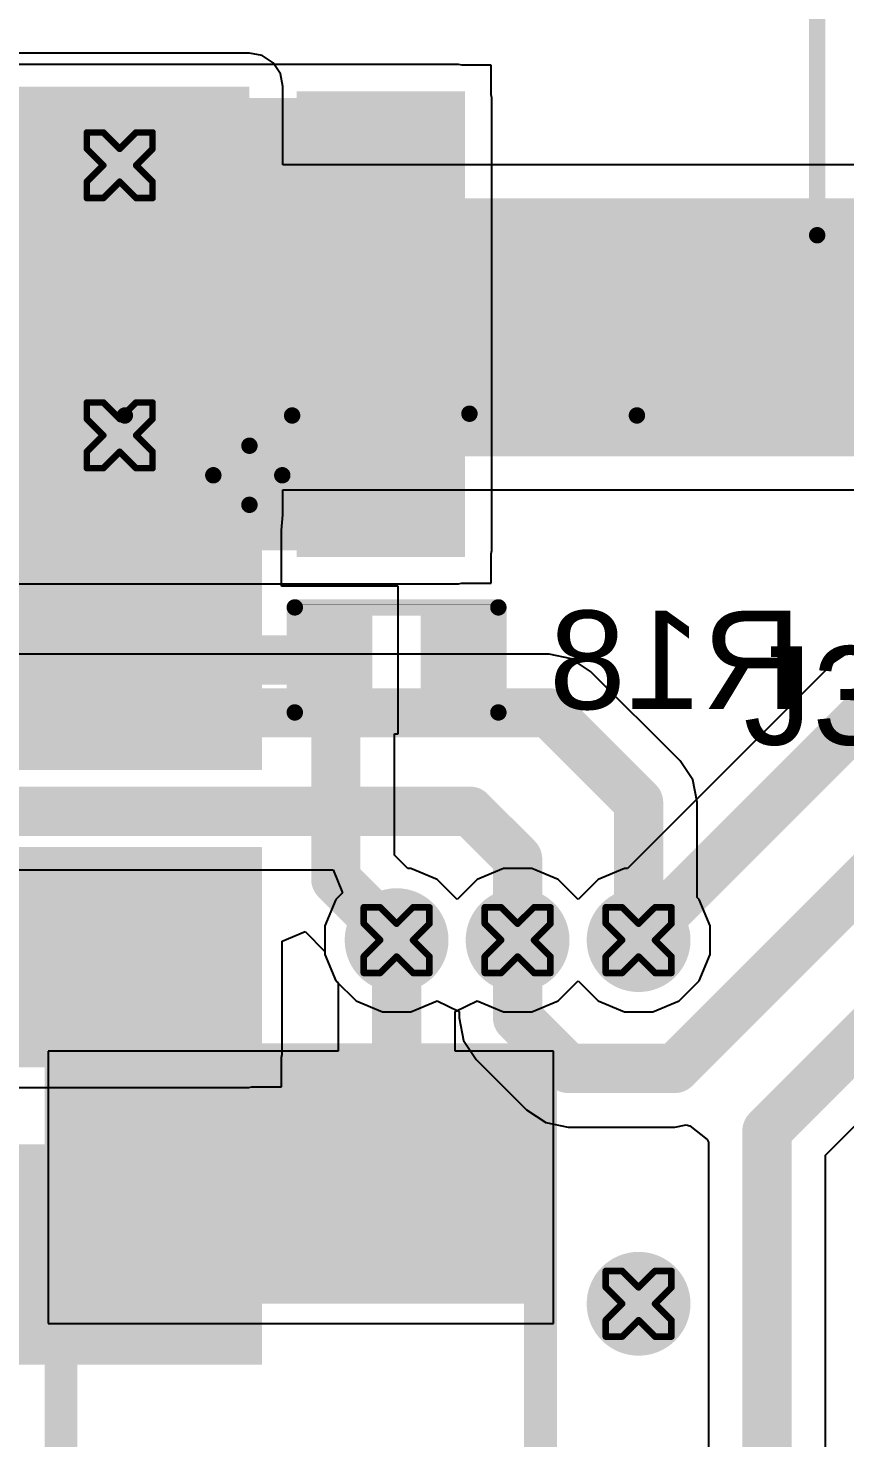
# Model space of a CAD drawing. Header units: inches. Extents: x -1 to 351, y 0 to 83.
# Drawn here: x 20.35 to 26.66, y 15.81 to 26.72 of the extents above; entities that cross this region are included whole.
import ezdxf

# ---------------------------------------------------------------- set-up
doc = ezdxf.new("R2010")
doc.units = ezdxf.units.IN
for name, color, linetype in [('Bottom Layer', 5, 'Continuous'), ('Bottom Overlay', 54, 'Continuous'), ('Bottom Paste', 16, 'Continuous'), ('Bottom Solder', 6, 'Continuous'), ('Drill Drawing', 1, 'Continuous'), ('Top Layer', 1, 'Continuous'), ('Top Overlay', 2, 'Continuous'), ('Top Paste', 8, 'Continuous'), ('Top Solder', 216, 'Continuous'), ('Via Holes', 16, 'Continuous')]:
    doc.layers.add(name, color=color, linetype=linetype)
doc.styles.add('Arial', font='', dxfattribs={"height": 0.2})
doc.styles.get('Arial').set_extended_font_data('Arial')

# ---------------------------------------------------------------- blocks, each defined once
blk = doc.blocks.new('189RV0019_18')
at = {"layer": 'Top Layer'}
for points in [[(-4.420044499999999, 0.5999987999999999), (-0.9200514999999999, 0.5999987999999999), (-0.9200514999999999, -0.5999987999999999), (-4.420044499999999, -0.5999987999999999)], [(0.9200514999999999, 0.5999987999999999), (4.420044499999999, 0.5999987999999999), (4.420044499999999, -0.5999987999999999), (0.9200514999999999, -0.5999987999999999)]]:
    blk.add_hatch(color=1, dxfattribs=at).paths.add_polyline_path(points)
at = {"layer": 'Top Paste'}
for points in [[(-4.420044499999999, 0.5999987999999999), (-0.9200514999999999, 0.5999987999999999), (-0.9200514999999999, -0.5999987999999999), (-4.420044499999999, -0.5999987999999999)], [(0.9200514999999999, 0.5999987999999999), (4.420044499999999, 0.5999987999999999), (4.420044499999999, -0.5999987999999999), (0.9200514999999999, -0.5999987999999999)]]:
    blk.add_hatch(color=8, dxfattribs=at).paths.add_polyline_path(points)
at = {"layer": 'Top Solder'}
for points in [[(-4.470844499999999, 0.6507987999999999), (-0.8692515000000001, 0.6507987999999999), (-0.8692515000000001, -0.6507987999999999), (-4.470844499999999, -0.6507987999999999)], [(0.8692515000000001, 0.6507987999999999), (4.470844499999999, 0.6507987999999999), (4.470844499999999, -0.6507987999999999), (0.8692515000000001, -0.6507987999999999)]]:
    blk.add_hatch(color=216, dxfattribs=at).paths.add_polyline_path(points)
at = {"layer": 'Top Overlay', "const_width": 0.127}
for points in [[(-1.9800316, 3.376168), (-3.376168, 1.9800316)], [(-1.9800316, 3.376168), (3.376168, 3.376168)], [(3.376168, 3.376168), (3.3694878, 0.7076948)], [(-3.376168, 1.9800316), (-3.376168, 0.6858)], [(-3.838448, 1.2954), (-3.838448, 0.7619999999999999)], [(-4.067048, 1.016), (-3.609848, 1.016)], [(-3.3622996, -0.6858), (-3.375659999999999, -1.9812)], [(3.3556194, -0.7392669999999999), (3.375659999999999, -3.375659999999999)], [(-3.375659999999999, -1.9812), (-1.9812, -3.375659999999999)], [(-1.9812, -3.375659999999999), (3.375659999999999, -3.375659999999999)]]:
    blk.add_lwpolyline(points, dxfattribs=at)
at = {"layer": 'Top Overlay', "const_width": 0.0635}
for points in [[(-2.0117816, 3.376168, 1), (-1.9482816, 3.376168, 1)], [(-2.0117816, 3.376168, 1), (-1.9482816, 3.376168, 1)], [(3.344418, 3.376168, 1), (3.407918, 3.376168, 1)], [(3.344418, 3.376168, 1), (3.407918, 3.376168, 1)], [(-3.407918, 1.9800316, 1), (-3.344418, 1.9800316, 1)], [(-3.407918, 1.9800316, 1), (-3.344418, 1.9800316, 1)], [(-3.870198, 1.2954, 1), (-3.806698, 1.2954, 1)], [(-4.098798, 1.016, 1), (-4.035298, 1.016, 1)], [(-3.641598, 1.016, 1), (-3.578098, 1.016, 1)], [(-3.870198, 0.7619999999999999, 1), (-3.806698, 0.7619999999999999, 1)], [(3.3377378, 0.7076948, 1), (3.4012378, 0.7076948, 1)], [(-3.407918, 0.6858, 1), (-3.344418, 0.6858, 1)], [(-3.3940496, -0.6858, 1), (-3.330549599999999, -0.6858, 1)], [(3.3238694, -0.7392669999999999, 1), (3.3873694, -0.7392669999999999, 1)], [(-3.40741, -1.9812, 1), (-3.34391, -1.9812, 1)], [(-3.40741, -1.9812, 1), (-3.34391, -1.9812, 1)], [(-2.01295, -3.375659999999999, 1), (-1.94945, -3.375659999999999, 1)], [(-2.01295, -3.375659999999999, 1), (-1.94945, -3.375659999999999, 1)], [(3.34391, -3.375659999999999, 1), (3.40741, -3.375659999999999, 1)], [(3.34391, -3.375659999999999, 1), (3.40741, -3.375659999999999, 1)]]:
    blk.add_lwpolyline(points, format="xyb", close=True, dxfattribs=at)
blk = doc.blocks.new('R___0402_B_31')
at = {"layer": 'Bottom Layer'}
for points in [[(-0.2412999999999999, 0.3174999999999999), (-0.2413000000000001, -0.3175), (-0.6985, -0.3174999999999999), (-0.6985, 0.3175)], [(0.6985, 0.3174999999999999), (0.6985, -0.3175), (0.2412999999999999, -0.3174999999999999), (0.2413000000000001, 0.3175)]]:
    blk.add_hatch(color=5, dxfattribs=at).paths.add_polyline_path(points)
at = {"layer": 'Bottom Paste'}
for points in [[(-0.2412999999999999, 0.3174999999999999), (-0.2413000000000001, -0.3175), (-0.6985, -0.3174999999999999), (-0.6985, 0.3175)], [(0.6985, 0.3174999999999999), (0.6985, -0.3175), (0.2412999999999999, -0.3174999999999999), (0.2413000000000001, 0.3175)]]:
    blk.add_hatch(color=16, dxfattribs=at).paths.add_polyline_path(points)
at = {"layer": 'Bottom Solder'}
for points in [[(-0.1862988399999999, 0.3725011599999999), (-0.18629884, -0.3725011600000001), (-0.75350116, -0.3725011599999999), (-0.75350116, 0.3725011600000001)], [(0.75350116, 0.3725011599999999), (0.75350116, -0.3725011600000001), (0.1862988399999999, -0.3725011599999999), (0.18629884, 0.3725011600000001)]]:
    blk.add_hatch(color=6, dxfattribs=at).paths.add_polyline_path(points)
at = {"layer": 'Bottom Overlay'}
for points, const_width in [([(-0.7874, 0.4064), (0.7874, 0.4064)], 0.127), ([(-0.7874, -0.4064), (-0.7874, 0.4064)], 0.127), ([(0.7874, -0.4064), (0.7874, 0.4064)], 0.127), ([(-0.8128, 0.4318), (0.8128, 0.4318)], 0.0032258), ([(-0.7874, -0.4064), (0.7874, -0.4064)], 0.127)]:
    blk.add_lwpolyline(points, dxfattribs=dict(at, const_width=const_width))
for points, const_width in [([(-0.8191499999999999, 0.4064, 1), (-0.7556499999999999, 0.4064, 1)], 0.0635), ([(-0.8191499999999999, 0.4064, 1), (-0.7556499999999999, 0.4064, 1)], 0.0635), ([(0.7556499999999999, 0.4064, 1), (0.8191499999999999, 0.4064, 1)], 0.0635), ([(0.7556499999999999, 0.4064, 1), (0.8191499999999999, 0.4064, 1)], 0.0635), ([(-0.81360518, 0.4318, 1), (-0.8119948199999999, 0.4318, 1)], 0.0016129), ([(0.8119948199999999, 0.4318, 1), (0.81360518, 0.4318, 1)], 0.0016129), ([(-0.8191499999999999, -0.4064, 1), (-0.7556499999999999, -0.4064, 1)], 0.0635), ([(-0.8191499999999999, -0.4064, 1), (-0.7556499999999999, -0.4064, 1)], 0.0635), ([(0.7556499999999999, -0.4064, 1), (0.8191499999999999, -0.4064, 1)], 0.0635), ([(0.7556499999999999, -0.4064, 1), (0.8191499999999999, -0.4064, 1)], 0.0635)]:
    blk.add_lwpolyline(points, format="xyb", close=True, dxfattribs=dict(at, const_width=const_width))
blk = doc.blocks.new('RES_2512_35')
at = {"layer": 'Top Layer'}
for points in [[(-4.04999825, 1.70000041), (-2.44999891, 1.70000041), (-2.44999891, -1.70000041), (-4.04999825, -1.70000041)], [(2.45000145, 1.70000041), (4.050000789999999, 1.70000041), (4.050000789999999, -1.70000041), (2.45000145, -1.70000041)]]:
    blk.add_hatch(color=1, dxfattribs=at).paths.add_polyline_path(points)
at = {"layer": 'Top Paste'}
for points in [[(-4.04999825, 1.70000041), (-2.44999891, 1.70000041), (-2.44999891, -1.70000041), (-4.04999825, -1.70000041)], [(2.45000145, 1.70000041), (4.050000789999999, 1.70000041), (4.050000789999999, -1.70000041), (2.45000145, -1.70000041)]]:
    blk.add_hatch(color=8, dxfattribs=at).paths.add_polyline_path(points)
at = {"layer": 'Top Solder'}
for points in [[(-4.15159825, 1.80160041), (-2.34839891, 1.80160041), (-2.34839891, -1.80160041), (-4.15159825, -1.80160041)], [(2.34840145, 1.80160041), (4.15160079, 1.80160041), (4.15160079, -1.80160041), (2.34840145, -1.80160041)]]:
    blk.add_hatch(color=216, dxfattribs=at).paths.add_polyline_path(points)
at = {"layer": 'Top Overlay', "const_width": 0.254}
for points in [[(-4.2418, 1.8542), (-4.2418, -1.8542)], [(-4.2418, 1.8542), (4.236557439999999, 1.8542)], [(4.236557439999999, 1.8542), (4.236557439999999, -1.8542)], [(-4.2418, -1.8542), (4.236557439999999, -1.8542)]]:
    blk.add_lwpolyline(points, dxfattribs=at)
at = {"layer": 'Top Overlay', "const_width": 0.127}
for points in [[(-4.3053, 1.8542, 1), (-4.1783, 1.8542, 1)], [(-4.3053, 1.8542, 1), (-4.1783, 1.8542, 1)], [(4.17305744, 1.8542, 1), (4.30005744, 1.8542, 1)], [(4.17305744, 1.8542, 1), (4.30005744, 1.8542, 1)], [(-4.3053, -1.8542, 1), (-4.1783, -1.8542, 1)], [(-4.3053, -1.8542, 1), (-4.1783, -1.8542, 1)], [(4.17305744, -1.8542, 1), (4.30005744, -1.8542, 1)], [(4.17305744, -1.8542, 1), (4.30005744, -1.8542, 1)]]:
    blk.add_lwpolyline(points, format="xyb", close=True, dxfattribs=at)
blk = doc.blocks.new('SOT__223_B_50')
at = {"layer": 'Bottom Layer'}
for points in [[(-3.05000025, 4.04999952), (-1.55000071, 4.04999952), (-1.55000071, 2.04999844), (-3.05000025, 2.04999844)], [(-0.74999977, 4.04999952), (0.74999977, 4.04999952), (0.74999977, 2.04999844), (-0.74999977, 2.04999844)], [(1.55000071, 4.04999952), (3.05000025, 4.04999952), (3.05000025, 2.04999844), (1.55000071, 2.04999844)], [(-1.90000001, -2.05000098), (1.90000001, -2.05000098), (1.90000001, -4.05000206), (-1.90000001, -4.05000206)]]:
    blk.add_hatch(color=5, dxfattribs=at).paths.add_polyline_path(points)
at = {"layer": 'Bottom Paste'}
for points in [[(-3.05000025, 4.04999952), (-1.55000071, 4.04999952), (-1.55000071, 2.04999844), (-3.05000025, 2.04999844)], [(-0.74999977, 4.04999952), (0.74999977, 4.04999952), (0.74999977, 2.04999844), (-0.74999977, 2.04999844)], [(1.55000071, 4.04999952), (3.05000025, 4.04999952), (3.05000025, 2.04999844), (1.55000071, 2.04999844)], [(-1.90000001, -2.05000098), (1.90000001, -2.05000098), (1.90000001, -4.05000206), (-1.90000001, -4.05000206)]]:
    blk.add_hatch(color=16, dxfattribs=at).paths.add_polyline_path(points)
at = {"layer": 'Bottom Solder'}
for points in [[(-3.15160025, 4.15159952), (-1.44840071, 4.15159952), (-1.44840071, 1.94839844), (-3.15160025, 1.94839844)], [(-0.85159977, 4.15159952), (0.85159977, 4.15159952), (0.85159977, 1.94839844), (-0.85159977, 1.94839844)], [(1.44840071, 4.15159952), (3.15160025, 4.15159952), (3.15160025, 1.94839844), (1.44840071, 1.94839844)], [(-2.00160001, -1.94840098), (2.00160001, -1.94840098), (2.00160001, -4.15160206), (-2.00160001, -4.15160206)]]:
    blk.add_hatch(color=6, dxfattribs=at).paths.add_polyline_path(points)
at = {"layer": 'Bottom Overlay'}
for points, const_width in [([(-3.3528, 2.9464), (-3.3528, 3.2004)], 0.1999996), ([(-3.2258, 3.0734), (-3.3528, 3.2004)], 0.1999996), ([(-3.3528, 2.9464), (-3.2258, 3.0734)], 0.1999996), ([(-3.302, -1.8034), (-3.302, 1.8288)], 0.127), ([(3.302, 1.8288), (-3.302, 1.8288)], 0.127), ([(3.302, -1.8034), (3.302, 1.8288)], 0.127), ([(3.302, -1.8034), (-3.302, -1.8034)], 0.127)]:
    blk.add_lwpolyline(points, dxfattribs=dict(at, const_width=const_width))
for points, const_width in [([(-3.4027999, 3.2004, 1), (-3.3028001, 3.2004, 1)], 0.0999998), ([(-3.4027999, 3.2004, 1), (-3.3028001, 3.2004, 1)], 0.0999998), ([(-3.2757999, 3.0734, 1), (-3.1758001, 3.0734, 1)], 0.0999998), ([(-3.2757999, 3.0734, 1), (-3.1758001, 3.0734, 1)], 0.0999998), ([(-3.4027999, 2.9464, 1), (-3.3028001, 2.9464, 1)], 0.0999998), ([(-3.4027999, 2.9464, 1), (-3.3028001, 2.9464, 1)], 0.0999998), ([(-3.33375, 1.8288, 1), (-3.27025, 1.8288, 1)], 0.0635), ([(-3.33375, 1.8288, 1), (-3.27025, 1.8288, 1)], 0.0635), ([(3.27025, 1.8288, 1), (3.33375, 1.8288, 1)], 0.0635), ([(3.27025, 1.8288, 1), (3.33375, 1.8288, 1)], 0.0635), ([(-3.33375, -1.8034, 1), (-3.27025, -1.8034, 1)], 0.0635), ([(-3.33375, -1.8034, 1), (-3.27025, -1.8034, 1)], 0.0635), ([(3.27025, -1.8034, 1), (3.33375, -1.8034, 1)], 0.0635), ([(3.27025, -1.8034, 1), (3.33375, -1.8034, 1)], 0.0635)]:
    blk.add_lwpolyline(points, format="xyb", close=True, dxfattribs=dict(at, const_width=const_width))

msp = doc.modelspace()

# ---------------------------------------------------------------- hatches: boundary and pattern name
at = {"layer": 'Bottom Layer'}
for points in [[(8.7800815, 22.94902954), (22.05962822, 22.94902954), (22.05962822, 26.26359746), (8.7800815, 26.26359746)], [(8.8646, 23.40165246), (73.28647268, 23.40165246), (73.28647268, 25.40008382), (8.8646, 25.40008382)], [(13.95409198, 18.77750626), (22.05409102, 18.77750626), (22.05409102, 20.27750834), (13.95409198, 20.27750834)]]:
    msp.add_hatch(color=5, dxfattribs=at).paths.add_polyline_path(points)
h = msp.add_hatch(color=5, dxfattribs=at)
edge = h.paths.add_edge_path()
edge.add_arc((21.05606152, 25.65461976), 0.2999994, 0, 360)
h = msp.add_hatch(color=5, dxfattribs=at)
edge = h.paths.add_edge_path()
edge.add_arc((21.05606152, 23.565104), 0.2999994, 0, 360)
h = msp.add_hatch(color=5, dxfattribs=at)
edge = h.paths.add_edge_path()
edge.add_arc((23.19790382, 19.6596), 0.2999994, 0, 360)
h = msp.add_hatch(color=5, dxfattribs=at)
edge = h.paths.add_edge_path()
edge.add_arc((24.13385064, 19.6596), 0.2999994, 0, 360)
h = msp.add_hatch(color=5, dxfattribs=at)
edge = h.paths.add_edge_path()
edge.add_arc((25.06979746, 19.6596), 0.2999994, 0, 360)
h = msp.add_hatch(color=5, dxfattribs=at)
edge = h.paths.add_edge_path()
edge.add_arc((25.0698, 16.84600644), 0.2999994, 0, 360)
at = {"layer": 'Bottom Solder'}
h = msp.add_hatch(color=6, dxfattribs=at)
edge = h.paths.add_edge_path()
edge.add_arc((21.05606152, 25.65461976), 0.4015993999999999, 0, 360)
h = msp.add_hatch(color=6, dxfattribs=at)
edge = h.paths.add_edge_path()
edge.add_arc((21.05606152, 23.565104), 0.4015993999999999, 0, 360)
h = msp.add_hatch(color=6, dxfattribs=at)
edge = h.paths.add_edge_path()
edge.add_arc((23.19790382, 19.6596), 0.4015993999999999, 0, 360)
h = msp.add_hatch(color=6, dxfattribs=at)
edge = h.paths.add_edge_path()
edge.add_arc((24.13385064, 19.6596), 0.4015993999999999, 0, 360)
h = msp.add_hatch(color=6, dxfattribs=at)
edge = h.paths.add_edge_path()
edge.add_arc((25.06979746, 19.6596), 0.4015993999999999, 0, 360)
h = msp.add_hatch(color=6, dxfattribs=at)
edge = h.paths.add_edge_path()
edge.add_arc((25.0698, 16.84600644), 0.4015993999999999, 0, 360)
at = {"layer": 'Top Layer'}
msp.add_hatch(color=1, dxfattribs=at).paths.add_polyline_path([(7.467599999999999, 22.67467144), (23.67562956, 22.67467144), (23.67562956, 26.17529436), (7.467599999999999, 26.17529436)])
h = msp.add_hatch(color=1, dxfattribs=at)
edge = h.paths.add_edge_path()
edge.add_arc((21.05606152, 25.65461976), 0.2999994, 0, 360)
h = msp.add_hatch(color=1, dxfattribs=at)
edge = h.paths.add_edge_path()
edge.add_arc((21.05606152, 23.565104), 0.2999994, 0, 360)
h = msp.add_hatch(color=1, dxfattribs=at)
edge = h.paths.add_edge_path()
edge.add_arc((23.19790382, 19.6596), 0.2999994, 0, 360)
h = msp.add_hatch(color=1, dxfattribs=at)
edge = h.paths.add_edge_path()
edge.add_arc((24.13385064, 19.6596), 0.2999994, 0, 360)
h = msp.add_hatch(color=1, dxfattribs=at)
edge = h.paths.add_edge_path()
edge.add_arc((25.06979746, 19.6596), 0.2999994, 0, 360)
h = msp.add_hatch(color=1, dxfattribs=at)
edge = h.paths.add_edge_path()
edge.add_arc((25.0698, 16.84600644), 0.2999994, 0, 360)
at = {"layer": 'Top Solder'}
h = msp.add_hatch(color=216, dxfattribs=at)
edge = h.paths.add_edge_path()
edge.add_arc((21.05606152, 25.65461976), 0.4015993999999999, 0, 360)
h = msp.add_hatch(color=216, dxfattribs=at)
edge = h.paths.add_edge_path()
edge.add_arc((21.05606152, 23.565104), 0.4015993999999999, 0, 360)
h = msp.add_hatch(color=216, dxfattribs=at)
edge = h.paths.add_edge_path()
edge.add_arc((23.19790382, 19.6596), 0.4015993999999999, 0, 360)
h = msp.add_hatch(color=216, dxfattribs=at)
edge = h.paths.add_edge_path()
edge.add_arc((24.13385064, 19.6596), 0.4015993999999999, 0, 360)
h = msp.add_hatch(color=216, dxfattribs=at)
edge = h.paths.add_edge_path()
edge.add_arc((25.06979746, 19.6596), 0.4015993999999999, 0, 360)
h = msp.add_hatch(color=216, dxfattribs=at)
edge = h.paths.add_edge_path()
edge.add_arc((25.0698, 16.84600644), 0.4015993999999999, 0, 360)
at = {"layer": 'Via Holes'}
h = msp.add_hatch(color=7, dxfattribs=at)
edge = h.paths.add_edge_path()
edge.add_arc((21.05606152, 25.65461976), 0.1499997, 0, 360)
h = msp.add_hatch(color=7, dxfattribs=at)
edge = h.paths.add_edge_path()
edge.add_arc((21.05606152, 23.565104), 0.1499997, 0, 360)
h = msp.add_hatch(color=7, dxfattribs=at)
edge = h.paths.add_edge_path()
edge.add_arc((23.19790382, 19.6596), 0.1499997, 0, 360)
h = msp.add_hatch(color=7, dxfattribs=at)
edge = h.paths.add_edge_path()
edge.add_arc((24.13385064, 19.6596), 0.1499997, 0, 360)
h = msp.add_hatch(color=7, dxfattribs=at)
edge = h.paths.add_edge_path()
edge.add_arc((25.06979746, 19.6596), 0.1499997, 0, 360)
h = msp.add_hatch(color=7, dxfattribs=at)
edge = h.paths.add_edge_path()
edge.add_arc((25.0698, 16.84600644), 0.1499997, 0, 360)

# ---------------------------------------------------------------- linework, layer by layer
at = {"layer": 'Bottom Layer'}
for p, q in [((22.05963076, 26.52257586), (8.7800815, 26.52257586)), ((22.15873648, 26.50286291999999), (22.05963076, 26.52257586)), ((22.2427546, 26.44672384), (22.15873648, 26.50286291999999)), ((22.29889368, 26.36270572), (22.2427546, 26.44672384)), ((22.31860662, 26.2636), (22.29889368, 26.36270572)), ((22.31860662, 25.65905968), (22.31860662, 26.2636)), ((29.00488738, 25.65905968), (22.31860662, 25.65905968)), ((22.31860662, 22.94903208), (22.31860662, 23.1426766)), ((22.31860662, 23.1426766), (67.64936685999999, 23.1426766)), ((22.3080961, 22.83150628), (22.31860662, 22.94903208)), ((22.30809356, 22.83150374), (22.3080961, 22.83150628)), ((22.30809356, 22.39900778), (22.30809356, 22.83150374)), ((23.21052254, 22.39900778), (22.30809356, 22.39900778)), ((23.21052254, 21.25600778), (23.21052254, 22.39900778)), ((26.58262146, 21.81335236), (24.98286596, 20.2135994)), ((26.58262654, 21.81335998), (26.58262146, 21.81335236)), ((26.72965952, 21.9116021), (26.58262654, 21.81335998)), ((23.18112966, 20.3173076), (23.18112966, 21.25600778)), ((23.18112966, 21.25600778), (23.21052254, 21.25600778)), ((23.28483532, 20.2135994), (23.18112966, 20.3173076)), ((23.30810172, 20.2135994), (23.28483532, 20.2135994)), ((23.51171828, 20.1292587), (23.30810172, 20.2135994)), ((24.02365274, 20.2135994), (23.82003618, 20.1292587)), ((24.24404854, 20.2135994), (24.02365274, 20.2135994)), ((24.4476651, 20.1292587), (24.24404854, 20.2135994)), ((24.95959956, 20.2135994), (24.755983, 20.1292587)), ((24.98286596, 20.2135994), (24.95959956, 20.2135994)), ((23.66587596, 19.97510102), (23.51171828, 20.1292587)), ((23.82003618, 20.1292587), (23.66587596, 19.97510102)), ((24.60182532, 19.97510102), (24.4476651, 20.1292587)), ((24.755983, 20.1292587), (24.60182532, 19.97510102)), ((22.31306942, 19.65205366), (22.49086942, 19.72570096)), ((22.31306942, 18.77750626), (22.31306942, 19.65205366)), ((22.49086942, 19.72570096), (22.64390442, 19.5726685)), ((22.64390442, 19.5726685), (22.64390442, 19.5494021)), ((22.64390442, 19.5494021), (22.72824512, 19.34578554)), ((26.51636556, 17.99691346), (27.98179824, 19.46234614)), ((22.72824512, 19.34578554), (22.88408936, 19.1899413)), ((22.88408936, 19.1899413), (23.08770592, 19.1056006)), ((23.08770592, 19.1056006), (23.30810172, 19.1056006)), ((23.30810172, 19.1056006), (23.51171574, 19.1899413)), ((23.51171574, 19.1899413), (23.68064352, 19.1074167)), ((23.68064352, 19.1074167), (23.68064352, 19.0573914)), ((23.68064352, 19.0573914), (23.7151418, 18.88395512)), ((23.7151418, 18.88395512), (23.81338392, 18.73692468)), ((22.30809356, 18.7524898), (22.31306942, 18.77750626)), ((22.30809356, 18.5235088), (22.30809356, 18.7524898)), ((23.81338392, 18.73692468), (24.20399782, 18.34631078)), ((16.21306892, 18.5185304), (22.05409356, 18.5185304)), ((22.05409356, 18.5185304), (22.07912272, 18.5235088)), ((22.07912272, 18.5235088), (22.30809356, 18.5235088)), ((24.20399782, 18.34631078), (24.35102826, 18.24806866)), ((24.35102826, 18.24806866), (24.52446454, 18.21356784)), ((24.52446454, 18.21356784), (24.52447724, 18.21357038)), ((24.52447724, 18.21357038), (25.35045222, 18.21357038)), ((25.35045222, 18.21357038), (25.43788156, 18.23096176)), ((25.43788156, 18.23096176), (25.46548628, 18.22352972)), ((25.46548628, 18.22352972), (25.59906996, 18.11671256)), ((25.59906996, 18.11671256), (25.60995132, 18.0977032)), ((25.60995132, 18.0977032), (25.60995132, 15.2353899)), ((26.51636556, 15.2353899), (26.51636556, 17.99691346))]:
    msp.add_line(p, q, dxfattribs=at)
at = {"layer": 'Bottom Layer', "const_width": 0.3809999999999999}
for points in [[(21.05409302, 21.82750778), (22.72792254, 21.82750778)], [(22.72792254, 20.12958128), (22.72792254, 21.82750778)], [(25.0698, 19.6596), (26.90309326, 21.49289326)], [(25.35045222, 18.6667775), (27.38320406, 20.69952934)], [(22.72792254, 20.12958128), (23.19790382, 19.6596)], [(26.06315844, 18.18463978), (27.79407192, 19.91555326)], [(24.13385064, 19.0573914), (24.13385064, 19.6596)], [(25.06979746, 19.6596), (25.0698, 19.6596)], [(24.13385064, 19.0573914), (24.52446454, 18.6667775)], [(24.52446454, 18.6667775), (25.35045222, 18.6667775)], [(26.06315844, 14.90512386), (26.06315844, 18.18463978)]]:
    msp.add_lwpolyline(points, dxfattribs=at)
at = {"layer": 'Bottom Layer', "const_width": 0.1905}
for points in [[(20.95884302, 21.82750778, 1), (21.14934302, 21.82750778, 1)], [(22.63267254, 21.82750778, 1), (22.82317254, 21.82750778, 1)], [(22.63267254, 21.82750778, 1), (22.82317254, 21.82750778, 1)], [(22.63267254, 20.12958128, 1), (22.82317254, 20.12958128, 1)], [(22.63267254, 20.12958128, 1), (22.82317254, 20.12958128, 1)], [(23.10265382, 19.6596, 1), (23.29315382, 19.6596, 1)], [(24.03860064, 19.6596, 1), (24.22910064, 19.6596, 1)], [(24.97454746, 19.6596, 1), (25.16504746, 19.6596, 1)], [(24.97455, 19.6596, 1), (25.16505, 19.6596, 1)], [(24.97455, 19.6596, 1), (25.16505, 19.6596, 1)], [(24.03860064, 19.0573914, 1), (24.22910064, 19.0573914, 1)], [(24.03860064, 19.0573914, 1), (24.22910064, 19.0573914, 1)], [(24.42921454, 18.6667775, 1), (24.61971454, 18.6667775, 1)], [(24.42921454, 18.6667775, 1), (24.61971454, 18.6667775, 1)], [(25.25520222, 18.6667775, 1), (25.44570222, 18.6667775, 1)], [(25.25520222, 18.6667775, 1), (25.44570222, 18.6667775, 1)], [(25.96790844, 18.18463978, 1), (26.15840844, 18.18463978, 1)], [(25.96790844, 18.18463978, 1), (26.15840844, 18.18463978, 1)]]:
    msp.add_lwpolyline(points, format="xyb", close=True, dxfattribs=at)
at = {"layer": 'Drill Drawing', "const_width": 0.0508}
for points in [[(20.80206152, 25.78161976), (20.80206152, 25.90861976)], [(20.80206152, 25.90861976), (20.92906152, 25.90861976)], [(20.92906152, 25.90861976), (21.05606152, 25.78161976)], [(21.05606152, 25.78161976), (21.18306152, 25.90861976)], [(21.18306152, 25.90861976), (21.31006152, 25.90861976)], [(21.31006152, 25.78161976), (21.31006152, 25.90861976)], [(20.80206152, 25.78161976), (20.92906152, 25.65461976)], [(21.18306152, 25.65461976), (21.31006152, 25.78161976)], [(20.80206152, 25.52761976), (20.92906152, 25.65461976)], [(21.18306152, 25.65461976), (21.31006152, 25.52761976)], [(20.80206152, 25.40061976), (20.80206152, 25.52761976)], [(20.92906152, 25.40061976), (21.05606152, 25.52761976)], [(21.05606152, 25.52761976), (21.18306152, 25.40061976)], [(21.31006152, 25.40061976), (21.31006152, 25.52761976)], [(20.80206152, 25.40061976), (20.92906152, 25.40061976)], [(21.18306152, 25.40061976), (21.31006152, 25.40061976)], [(20.80206152, 23.692104), (20.80206152, 23.819104)], [(20.80206152, 23.819104), (20.92906152, 23.819104)], [(20.92906152, 23.819104), (21.05606152, 23.692104)], [(21.05606152, 23.692104), (21.18306152, 23.819104)], [(21.18306152, 23.819104), (21.31006152, 23.819104)], [(21.31006152, 23.692104), (21.31006152, 23.819104)], [(20.80206152, 23.692104), (20.92906152, 23.565104)], [(21.18306152, 23.565104), (21.31006152, 23.692104)], [(20.80206152, 23.438104), (20.92906152, 23.565104)], [(21.18306152, 23.565104), (21.31006152, 23.438104)], [(20.80206152, 23.311104), (20.80206152, 23.438104)], [(20.92906152, 23.311104), (21.05606152, 23.438104)], [(21.05606152, 23.438104), (21.18306152, 23.311104)], [(21.31006152, 23.311104), (21.31006152, 23.438104)], [(20.80206152, 23.311104), (20.92906152, 23.311104)], [(21.18306152, 23.311104), (21.31006152, 23.311104)], [(22.94390382, 19.7866), (22.94390382, 19.9136)], [(22.94390382, 19.9136), (23.07090382, 19.9136)], [(23.07090382, 19.9136), (23.19790382, 19.7866)], [(23.19790382, 19.7866), (23.32490382, 19.9136)], [(23.32490382, 19.9136), (23.45190382, 19.9136)], [(23.45190382, 19.7866), (23.45190382, 19.9136)], [(23.87985064, 19.7866), (23.87985064, 19.9136)], [(23.87985064, 19.9136), (24.00685064, 19.9136)], [(24.00685064, 19.9136), (24.13385064, 19.7866)], [(24.13385064, 19.7866), (24.26085064, 19.9136)], [(24.26085064, 19.9136), (24.38785064, 19.9136)], [(24.38785064, 19.7866), (24.38785064, 19.9136)], [(24.81579746, 19.7866), (24.81579746, 19.9136)], [(24.81579746, 19.9136), (24.94279746, 19.9136)], [(24.94279746, 19.9136), (25.06979746, 19.7866)], [(25.06979746, 19.7866), (25.19679746, 19.9136)], [(25.19679746, 19.9136), (25.32379746, 19.9136)], [(25.32379746, 19.7866), (25.32379746, 19.9136)], [(22.94390382, 19.7866), (23.07090382, 19.6596)], [(23.32490382, 19.6596), (23.45190382, 19.7866)], [(23.87985064, 19.7866), (24.00685064, 19.6596)], [(24.26085064, 19.6596), (24.38785064, 19.7866)], [(24.81579746, 19.7866), (24.94279746, 19.6596)], [(25.19679746, 19.6596), (25.32379746, 19.7866)], [(22.94390382, 19.5326), (23.07090382, 19.6596)], [(23.32490382, 19.6596), (23.45190382, 19.5326)], [(23.87985064, 19.5326), (24.00685064, 19.6596)], [(24.26085064, 19.6596), (24.38785064, 19.5326)], [(24.81579746, 19.5326), (24.94279746, 19.6596)], [(25.19679746, 19.6596), (25.32379746, 19.5326)], [(22.94390382, 19.4056), (22.94390382, 19.5326)], [(23.07090382, 19.4056), (23.19790382, 19.5326)], [(23.19790382, 19.5326), (23.32490382, 19.4056)], [(23.45190382, 19.4056), (23.45190382, 19.5326)], [(23.87985064, 19.4056), (23.87985064, 19.5326)], [(24.00685064, 19.4056), (24.13385064, 19.5326)], [(24.13385064, 19.5326), (24.26085064, 19.4056)], [(24.38785064, 19.4056), (24.38785064, 19.5326)], [(24.81579746, 19.4056), (24.81579746, 19.5326)], [(24.94279746, 19.4056), (25.06979746, 19.5326)], [(25.06979746, 19.5326), (25.19679746, 19.4056)], [(25.32379746, 19.4056), (25.32379746, 19.5326)], [(22.94390382, 19.4056), (23.07090382, 19.4056)], [(23.32490382, 19.4056), (23.45190382, 19.4056)], [(23.87985064, 19.4056), (24.00685064, 19.4056)], [(24.26085064, 19.4056), (24.38785064, 19.4056)], [(24.81579746, 19.4056), (24.94279746, 19.4056)], [(25.19679746, 19.4056), (25.32379746, 19.4056)], [(24.8158, 16.97300644), (24.8158, 17.10000644)], [(24.8158, 17.10000644), (24.9428, 17.10000644)], [(24.9428, 17.10000644), (25.0698, 16.97300644)], [(25.0698, 16.97300644), (25.1968, 17.10000644)], [(25.1968, 17.10000644), (25.3238, 17.10000644)], [(25.3238, 16.97300644), (25.3238, 17.10000644)], [(24.8158, 16.97300644), (24.9428, 16.84600644)], [(25.1968, 16.84600644), (25.3238, 16.97300644)], [(24.8158, 16.71900644), (24.9428, 16.84600644)], [(25.1968, 16.84600644), (25.3238, 16.71900644)], [(24.8158, 16.59200644), (24.8158, 16.71900644)], [(24.9428, 16.59200644), (25.0698, 16.71900644)], [(25.0698, 16.71900644), (25.1968, 16.59200644)], [(25.3238, 16.59200644), (25.3238, 16.71900644)], [(24.8158, 16.59200644), (24.9428, 16.59200644)], [(25.1968, 16.59200644), (25.3238, 16.59200644)]]:
    msp.add_lwpolyline(points, dxfattribs=at)
at = {"layer": 'Drill Drawing', "const_width": 0.0254}
for points in [[(20.78936152, 25.90861976, 1), (20.81476152, 25.90861976, 1)], [(20.78936152, 25.90861976, 1), (20.81476152, 25.90861976, 1)], [(20.91636152, 25.90861976, 1), (20.94176152, 25.90861976, 1)], [(20.91636152, 25.90861976, 1), (20.94176152, 25.90861976, 1)], [(21.17036152, 25.90861976, 1), (21.19576152, 25.90861976, 1)], [(21.17036152, 25.90861976, 1), (21.19576152, 25.90861976, 1)], [(21.29736152, 25.90861976, 1), (21.32276152, 25.90861976, 1)], [(21.29736152, 25.90861976, 1), (21.32276152, 25.90861976, 1)], [(20.78936152, 25.78161976, 1), (20.81476152, 25.78161976, 1)], [(20.78936152, 25.78161976, 1), (20.81476152, 25.78161976, 1)], [(21.04336152, 25.78161976, 1), (21.06876152, 25.78161976, 1)], [(21.04336152, 25.78161976, 1), (21.06876152, 25.78161976, 1)], [(21.29736152, 25.78161976, 1), (21.32276152, 25.78161976, 1)], [(21.29736152, 25.78161976, 1), (21.32276152, 25.78161976, 1)], [(20.91636152, 25.65461976, 1), (20.94176152, 25.65461976, 1)], [(20.91636152, 25.65461976, 1), (20.94176152, 25.65461976, 1)], [(21.17036152, 25.65461976, 1), (21.19576152, 25.65461976, 1)], [(21.17036152, 25.65461976, 1), (21.19576152, 25.65461976, 1)], [(20.78936152, 25.52761976, 1), (20.81476152, 25.52761976, 1)], [(20.78936152, 25.52761976, 1), (20.81476152, 25.52761976, 1)], [(21.04336152, 25.52761976, 1), (21.06876152, 25.52761976, 1)], [(21.04336152, 25.52761976, 1), (21.06876152, 25.52761976, 1)], [(21.29736152, 25.52761976, 1), (21.32276152, 25.52761976, 1)], [(21.29736152, 25.52761976, 1), (21.32276152, 25.52761976, 1)], [(20.78936152, 25.40061976, 1), (20.81476152, 25.40061976, 1)], [(20.78936152, 25.40061976, 1), (20.81476152, 25.40061976, 1)], [(20.91636152, 25.40061976, 1), (20.94176152, 25.40061976, 1)], [(20.91636152, 25.40061976, 1), (20.94176152, 25.40061976, 1)], [(21.17036152, 25.40061976, 1), (21.19576152, 25.40061976, 1)], [(21.17036152, 25.40061976, 1), (21.19576152, 25.40061976, 1)], [(21.29736152, 25.40061976, 1), (21.32276152, 25.40061976, 1)], [(21.29736152, 25.40061976, 1), (21.32276152, 25.40061976, 1)], [(20.78936152, 23.819104, 1), (20.81476152, 23.819104, 1)], [(20.78936152, 23.819104, 1), (20.81476152, 23.819104, 1)], [(20.91636152, 23.819104, 1), (20.94176152, 23.819104, 1)], [(20.91636152, 23.819104, 1), (20.94176152, 23.819104, 1)], [(21.17036152, 23.819104, 1), (21.19576152, 23.819104, 1)], [(21.17036152, 23.819104, 1), (21.19576152, 23.819104, 1)], [(21.29736152, 23.819104, 1), (21.32276152, 23.819104, 1)], [(21.29736152, 23.819104, 1), (21.32276152, 23.819104, 1)], [(20.78936152, 23.692104, 1), (20.81476152, 23.692104, 1)], [(20.78936152, 23.692104, 1), (20.81476152, 23.692104, 1)], [(21.04336152, 23.692104, 1), (21.06876152, 23.692104, 1)], [(21.04336152, 23.692104, 1), (21.06876152, 23.692104, 1)], [(21.29736152, 23.692104, 1), (21.32276152, 23.692104, 1)], [(21.29736152, 23.692104, 1), (21.32276152, 23.692104, 1)], [(20.91636152, 23.565104, 1), (20.94176152, 23.565104, 1)], [(20.91636152, 23.565104, 1), (20.94176152, 23.565104, 1)], [(21.17036152, 23.565104, 1), (21.19576152, 23.565104, 1)], [(21.17036152, 23.565104, 1), (21.19576152, 23.565104, 1)], [(20.78936152, 23.438104, 1), (20.81476152, 23.438104, 1)], [(20.78936152, 23.438104, 1), (20.81476152, 23.438104, 1)], [(21.04336152, 23.438104, 1), (21.06876152, 23.438104, 1)], [(21.04336152, 23.438104, 1), (21.06876152, 23.438104, 1)], [(21.29736152, 23.438104, 1), (21.32276152, 23.438104, 1)], [(21.29736152, 23.438104, 1), (21.32276152, 23.438104, 1)], [(20.78936152, 23.311104, 1), (20.81476152, 23.311104, 1)], [(20.78936152, 23.311104, 1), (20.81476152, 23.311104, 1)], [(20.91636152, 23.311104, 1), (20.94176152, 23.311104, 1)], [(20.91636152, 23.311104, 1), (20.94176152, 23.311104, 1)], [(21.17036152, 23.311104, 1), (21.19576152, 23.311104, 1)], [(21.17036152, 23.311104, 1), (21.19576152, 23.311104, 1)], [(21.29736152, 23.311104, 1), (21.32276152, 23.311104, 1)], [(21.29736152, 23.311104, 1), (21.32276152, 23.311104, 1)], [(22.93120382, 19.9136, 1), (22.95660382, 19.9136, 1)], [(22.93120382, 19.9136, 1), (22.95660382, 19.9136, 1)], [(23.05820382, 19.9136, 1), (23.08360382, 19.9136, 1)], [(23.05820382, 19.9136, 1), (23.08360382, 19.9136, 1)], [(23.31220382, 19.9136, 1), (23.33760382, 19.9136, 1)], [(23.31220382, 19.9136, 1), (23.33760382, 19.9136, 1)], [(23.43920382, 19.9136, 1), (23.46460382, 19.9136, 1)], [(23.43920382, 19.9136, 1), (23.46460382, 19.9136, 1)], [(23.86715064, 19.9136, 1), (23.89255064, 19.9136, 1)], [(23.86715064, 19.9136, 1), (23.89255064, 19.9136, 1)], [(23.99415064, 19.9136, 1), (24.01955064, 19.9136, 1)], [(23.99415064, 19.9136, 1), (24.01955064, 19.9136, 1)], [(24.24815064, 19.9136, 1), (24.27355064, 19.9136, 1)], [(24.24815064, 19.9136, 1), (24.27355064, 19.9136, 1)], [(24.37515064, 19.9136, 1), (24.40055064, 19.9136, 1)], [(24.37515064, 19.9136, 1), (24.40055064, 19.9136, 1)], [(24.80309746, 19.9136, 1), (24.82849746, 19.9136, 1)], [(24.80309746, 19.9136, 1), (24.82849746, 19.9136, 1)], [(24.93009746, 19.9136, 1), (24.95549746, 19.9136, 1)], [(24.93009746, 19.9136, 1), (24.95549746, 19.9136, 1)], [(25.18409746, 19.9136, 1), (25.20949746, 19.9136, 1)], [(25.18409746, 19.9136, 1), (25.20949746, 19.9136, 1)], [(25.31109746, 19.9136, 1), (25.33649746, 19.9136, 1)], [(25.31109746, 19.9136, 1), (25.33649746, 19.9136, 1)], [(22.93120382, 19.7866, 1), (22.95660382, 19.7866, 1)], [(22.93120382, 19.7866, 1), (22.95660382, 19.7866, 1)], [(23.18520382, 19.7866, 1), (23.21060382, 19.7866, 1)], [(23.18520382, 19.7866, 1), (23.21060382, 19.7866, 1)], [(23.43920382, 19.7866, 1), (23.46460382, 19.7866, 1)], [(23.43920382, 19.7866, 1), (23.46460382, 19.7866, 1)], [(23.86715064, 19.7866, 1), (23.89255064, 19.7866, 1)], [(23.86715064, 19.7866, 1), (23.89255064, 19.7866, 1)], [(24.12115064, 19.7866, 1), (24.14655064, 19.7866, 1)], [(24.12115064, 19.7866, 1), (24.14655064, 19.7866, 1)], [(24.37515064, 19.7866, 1), (24.40055064, 19.7866, 1)], [(24.37515064, 19.7866, 1), (24.40055064, 19.7866, 1)], [(24.80309746, 19.7866, 1), (24.82849746, 19.7866, 1)], [(24.80309746, 19.7866, 1), (24.82849746, 19.7866, 1)], [(25.05709746, 19.7866, 1), (25.08249746, 19.7866, 1)], [(25.05709746, 19.7866, 1), (25.08249746, 19.7866, 1)], [(25.31109746, 19.7866, 1), (25.33649746, 19.7866, 1)], [(25.31109746, 19.7866, 1), (25.33649746, 19.7866, 1)], [(23.05820382, 19.6596, 1), (23.08360382, 19.6596, 1)], [(23.05820382, 19.6596, 1), (23.08360382, 19.6596, 1)], [(23.31220382, 19.6596, 1), (23.33760382, 19.6596, 1)], [(23.31220382, 19.6596, 1), (23.33760382, 19.6596, 1)], [(23.99415064, 19.6596, 1), (24.01955064, 19.6596, 1)], [(23.99415064, 19.6596, 1), (24.01955064, 19.6596, 1)], [(24.24815064, 19.6596, 1), (24.27355064, 19.6596, 1)], [(24.24815064, 19.6596, 1), (24.27355064, 19.6596, 1)], [(24.93009746, 19.6596, 1), (24.95549746, 19.6596, 1)], [(24.93009746, 19.6596, 1), (24.95549746, 19.6596, 1)], [(25.18409746, 19.6596, 1), (25.20949746, 19.6596, 1)], [(25.18409746, 19.6596, 1), (25.20949746, 19.6596, 1)], [(22.93120382, 19.5326, 1), (22.95660382, 19.5326, 1)], [(22.93120382, 19.5326, 1), (22.95660382, 19.5326, 1)], [(23.18520382, 19.5326, 1), (23.21060382, 19.5326, 1)], [(23.18520382, 19.5326, 1), (23.21060382, 19.5326, 1)], [(23.43920382, 19.5326, 1), (23.46460382, 19.5326, 1)], [(23.43920382, 19.5326, 1), (23.46460382, 19.5326, 1)], [(23.86715064, 19.5326, 1), (23.89255064, 19.5326, 1)], [(23.86715064, 19.5326, 1), (23.89255064, 19.5326, 1)], [(24.12115064, 19.5326, 1), (24.14655064, 19.5326, 1)], [(24.12115064, 19.5326, 1), (24.14655064, 19.5326, 1)], [(24.37515064, 19.5326, 1), (24.40055064, 19.5326, 1)], [(24.37515064, 19.5326, 1), (24.40055064, 19.5326, 1)], [(24.80309746, 19.5326, 1), (24.82849746, 19.5326, 1)], [(24.80309746, 19.5326, 1), (24.82849746, 19.5326, 1)], [(25.05709746, 19.5326, 1), (25.08249746, 19.5326, 1)], [(25.05709746, 19.5326, 1), (25.08249746, 19.5326, 1)], [(25.31109746, 19.5326, 1), (25.33649746, 19.5326, 1)], [(25.31109746, 19.5326, 1), (25.33649746, 19.5326, 1)], [(22.93120382, 19.4056, 1), (22.95660382, 19.4056, 1)], [(22.93120382, 19.4056, 1), (22.95660382, 19.4056, 1)], [(23.05820382, 19.4056, 1), (23.08360382, 19.4056, 1)], [(23.05820382, 19.4056, 1), (23.08360382, 19.4056, 1)], [(23.31220382, 19.4056, 1), (23.33760382, 19.4056, 1)], [(23.31220382, 19.4056, 1), (23.33760382, 19.4056, 1)], [(23.43920382, 19.4056, 1), (23.46460382, 19.4056, 1)], [(23.43920382, 19.4056, 1), (23.46460382, 19.4056, 1)], [(23.86715064, 19.4056, 1), (23.89255064, 19.4056, 1)], [(23.86715064, 19.4056, 1), (23.89255064, 19.4056, 1)], [(23.99415064, 19.4056, 1), (24.01955064, 19.4056, 1)], [(23.99415064, 19.4056, 1), (24.01955064, 19.4056, 1)], [(24.24815064, 19.4056, 1), (24.27355064, 19.4056, 1)], [(24.24815064, 19.4056, 1), (24.27355064, 19.4056, 1)], [(24.37515064, 19.4056, 1), (24.40055064, 19.4056, 1)], [(24.37515064, 19.4056, 1), (24.40055064, 19.4056, 1)], [(24.80309746, 19.4056, 1), (24.82849746, 19.4056, 1)], [(24.80309746, 19.4056, 1), (24.82849746, 19.4056, 1)], [(24.93009746, 19.4056, 1), (24.95549746, 19.4056, 1)], [(24.93009746, 19.4056, 1), (24.95549746, 19.4056, 1)], [(25.18409746, 19.4056, 1), (25.20949746, 19.4056, 1)], [(25.18409746, 19.4056, 1), (25.20949746, 19.4056, 1)], [(25.31109746, 19.4056, 1), (25.33649746, 19.4056, 1)], [(25.31109746, 19.4056, 1), (25.33649746, 19.4056, 1)], [(24.8031, 17.10000644, 1), (24.8285, 17.10000644, 1)], [(24.8031, 17.10000644, 1), (24.8285, 17.10000644, 1)], [(24.9301, 17.10000644, 1), (24.9555, 17.10000644, 1)], [(24.9301, 17.10000644, 1), (24.9555, 17.10000644, 1)], [(25.1841, 17.10000644, 1), (25.2095, 17.10000644, 1)], [(25.1841, 17.10000644, 1), (25.2095, 17.10000644, 1)], [(25.3111, 17.10000644, 1), (25.3365, 17.10000644, 1)], [(25.3111, 17.10000644, 1), (25.3365, 17.10000644, 1)], [(24.8031, 16.97300644, 1), (24.8285, 16.97300644, 1)], [(24.8031, 16.97300644, 1), (24.8285, 16.97300644, 1)], [(25.0571, 16.97300644, 1), (25.0825, 16.97300644, 1)], [(25.0571, 16.97300644, 1), (25.0825, 16.97300644, 1)], [(25.3111, 16.97300644, 1), (25.3365, 16.97300644, 1)], [(25.3111, 16.97300644, 1), (25.3365, 16.97300644, 1)], [(24.9301, 16.84600644, 1), (24.9555, 16.84600644, 1)], [(24.9301, 16.84600644, 1), (24.9555, 16.84600644, 1)], [(25.1841, 16.84600644, 1), (25.2095, 16.84600644, 1)], [(25.1841, 16.84600644, 1), (25.2095, 16.84600644, 1)], [(24.8031, 16.71900644, 1), (24.8285, 16.71900644, 1)], [(24.8031, 16.71900644, 1), (24.8285, 16.71900644, 1)], [(25.0571, 16.71900644, 1), (25.0825, 16.71900644, 1)], [(25.0571, 16.71900644, 1), (25.0825, 16.71900644, 1)], [(25.3111, 16.71900644, 1), (25.3365, 16.71900644, 1)], [(25.3111, 16.71900644, 1), (25.3365, 16.71900644, 1)], [(24.8031, 16.59200644, 1), (24.8285, 16.59200644, 1)], [(24.8031, 16.59200644, 1), (24.8285, 16.59200644, 1)], [(24.9301, 16.59200644, 1), (24.9555, 16.59200644, 1)], [(24.9301, 16.59200644, 1), (24.9555, 16.59200644, 1)], [(25.1841, 16.59200644, 1), (25.2095, 16.59200644, 1)], [(25.1841, 16.59200644, 1), (25.2095, 16.59200644, 1)], [(25.3111, 16.59200644, 1), (25.3365, 16.59200644, 1)], [(25.3111, 16.59200644, 1), (25.3365, 16.59200644, 1)]]:
    msp.add_lwpolyline(points, format="xyb", close=True, dxfattribs=at)
at = {"layer": 'Top Layer'}
for p, q in [((23.67562956, 26.43427276), (7.467599999999999, 26.43427276)), ((23.7038261, 26.42866444), (23.67562956, 26.43427276)), ((23.92962956, 26.42866444), (23.7038261, 26.42866444)), ((23.92962956, 26.20031336), (23.92962956, 26.42866444)), ((23.93460542, 26.1752969), (23.92962956, 26.20031336)), ((23.93460542, 22.67467144), (23.93460542, 26.1752969)), ((23.92962956, 22.64965498), (23.93460542, 22.67467144)), ((23.92962956, 22.42067144), (23.92962956, 22.64965498)), ((11.2746155, 22.41569558), (23.67562956, 22.41569558)), ((23.67562956, 22.41569558), (23.70064602, 22.42067144)), ((23.70064602, 22.42067144), (23.92962956, 22.42067144)), ((24.3774976, 21.8713939), (14.76329026, 21.8713939)), ((24.55093388, 21.83689562), (24.3774976, 21.8713939)), ((24.69796432, 21.7386535), (24.55093388, 21.83689562)), ((25.39026672, 21.0463511), (24.69796432, 21.7386535)), ((25.48850884, 20.89932066), (25.39026672, 21.0463511)), ((25.52300712, 20.72588438), (25.48850884, 20.89932066)), ((25.52300712, 19.9898635), (25.52300712, 20.72588438)), ((18.98149874, 20.20364514), (22.70702596, 20.20364514)), ((22.70702596, 20.20364514), (22.7806758, 20.02584514)), ((22.72824512, 19.97341446), (22.64390442, 19.7697979)), ((22.7806758, 20.02584514), (22.72824512, 19.97341446)), ((25.53945616, 19.97341446), (25.52300712, 19.9898635)), ((25.62379686, 19.7697979), (25.53945616, 19.97341446)), ((22.64390442, 19.7697979), (22.64390442, 19.5494021)), ((25.62379686, 19.5494021), (25.62379686, 19.7697979)), ((22.64390442, 19.5494021), (22.72824512, 19.34578554)), ((25.53945616, 19.34578554), (25.62379686, 19.5494021)), ((22.72824512, 19.34578554), (22.7446967, 19.32933396)), ((22.7446967, 19.32933396), (22.7446967, 18.80138988)), ((24.4476651, 19.1899413), (24.60182532, 19.34409898)), ((24.60182532, 19.34409898), (24.755983, 19.1899413)), ((25.38361192, 19.1899413), (25.53945616, 19.34578554)), ((23.65111094, 19.1074167), (23.82003872, 19.1899413)), ((23.65111094, 18.80138988), (23.65111094, 19.1074167)), ((23.82003872, 19.1899413), (24.02365274, 19.1056006)), ((24.02365274, 19.1056006), (24.24404854, 19.1056006)), ((24.24404854, 19.1056006), (24.4476651, 19.1899413)), ((24.755983, 19.1899413), (24.95959956, 19.1056006)), ((24.95959956, 19.1056006), (25.17999536, 19.1056006)), ((25.17999536, 19.1056006), (25.38361192, 19.1899413)), ((22.7446967, 18.80138988), (20.50248122, 18.80138988)), ((20.50248122, 18.80138988), (20.50248122, 16.69339308)), ((24.4104795, 18.80138988), (23.65111094, 18.80138988)), ((24.4104795, 16.69339308), (24.4104795, 18.80138988)), ((20.50248122, 16.69339308), (24.4104795, 16.69339308))]:
    msp.add_line(p, q, dxfattribs=at)
at = {"layer": 'Top Layer', "const_width": 0.3809999999999999}
for points in [[(14.76327756, 21.41818678), (24.3774976, 21.41818678)], [(24.3774976, 21.41818678), (25.0698, 20.72588438)], [(18.79377496, 20.65685226), (23.76626692, 20.65685226)], [(23.76626692, 20.65685226), (24.13385064, 20.28926854)], [(25.0698, 19.6596), (25.0698, 20.72588438)], [(24.13385064, 19.6596), (24.13385064, 20.28926854)], [(23.19790382, 18.35689242), (23.19790382, 19.6596)], [(22.58840288, 17.74739148), (23.19790382, 18.35689242)], [(22.45648036, 17.74739148), (22.58840288, 17.74739148)]]:
    msp.add_lwpolyline(points, dxfattribs=at)
at = {"layer": 'Top Layer', "const_width": 0.1905}
for points in [[(24.2822476, 21.41818678, 1), (24.4727476, 21.41818678, 1)], [(24.2822476, 21.41818678, 1), (24.4727476, 21.41818678, 1)], [(23.67101692, 20.65685226, 1), (23.86151692, 20.65685226, 1)], [(23.67101692, 20.65685226, 1), (23.86151692, 20.65685226, 1)], [(24.97455, 20.72588438, 1), (25.16505, 20.72588438, 1)], [(24.97455, 20.72588438, 1), (25.16505, 20.72588438, 1)], [(24.03860064, 20.28926854, 1), (24.22910064, 20.28926854, 1)], [(24.03860064, 20.28926854, 1), (24.22910064, 20.28926854, 1)], [(23.10265382, 19.6596, 1), (23.29315382, 19.6596, 1)], [(24.03860064, 19.6596, 1), (24.22910064, 19.6596, 1)], [(24.97455, 19.6596, 1), (25.16505, 19.6596, 1)], [(23.10265382, 18.35689242, 1), (23.29315382, 18.35689242, 1)], [(23.10265382, 18.35689242, 1), (23.29315382, 18.35689242, 1)], [(22.36123036, 17.74739148, 1), (22.55173036, 17.74739148, 1)], [(22.49315288, 17.74739148, 1), (22.68365288, 17.74739148, 1)], [(22.49315288, 17.74739148, 1), (22.68365288, 17.74739148, 1)]]:
    msp.add_lwpolyline(points, format="xyb", close=True, dxfattribs=at)

# ---------------------------------------------------------------- block references
for name, p, rotation in [('189RV0019_18', (23.07563076, 27.09471594), 90), ('SOT__223_B_50', (18.00409404, 19.5275073), 270), ('RES_2512_35', (22.45648036, 14.49739036), 90)]:
    msp.add_blockref(name, p, dxfattribs=dict(rotation=rotation))
msp.add_blockref('R___0402_B_31', (23.19782254, 21.82750778))

# ---------------------------------------------------------------- texts
at = {"layer": 'Bottom Overlay', "style": 'Arial', "text_generation_flag": 2}
msp.add_text('R18', height=0.7619999999999999, dxfattribs=at).set_placement((26.32989908, 21.44663224))
at = {"layer": 'Top Overlay', "style": 'Arial'}
msp.add_text('J3', height=0.7619999999999999, dxfattribs=at).set_placement((25.8815713, 21.17155024))

doc.saveas('drawing.dxf')
